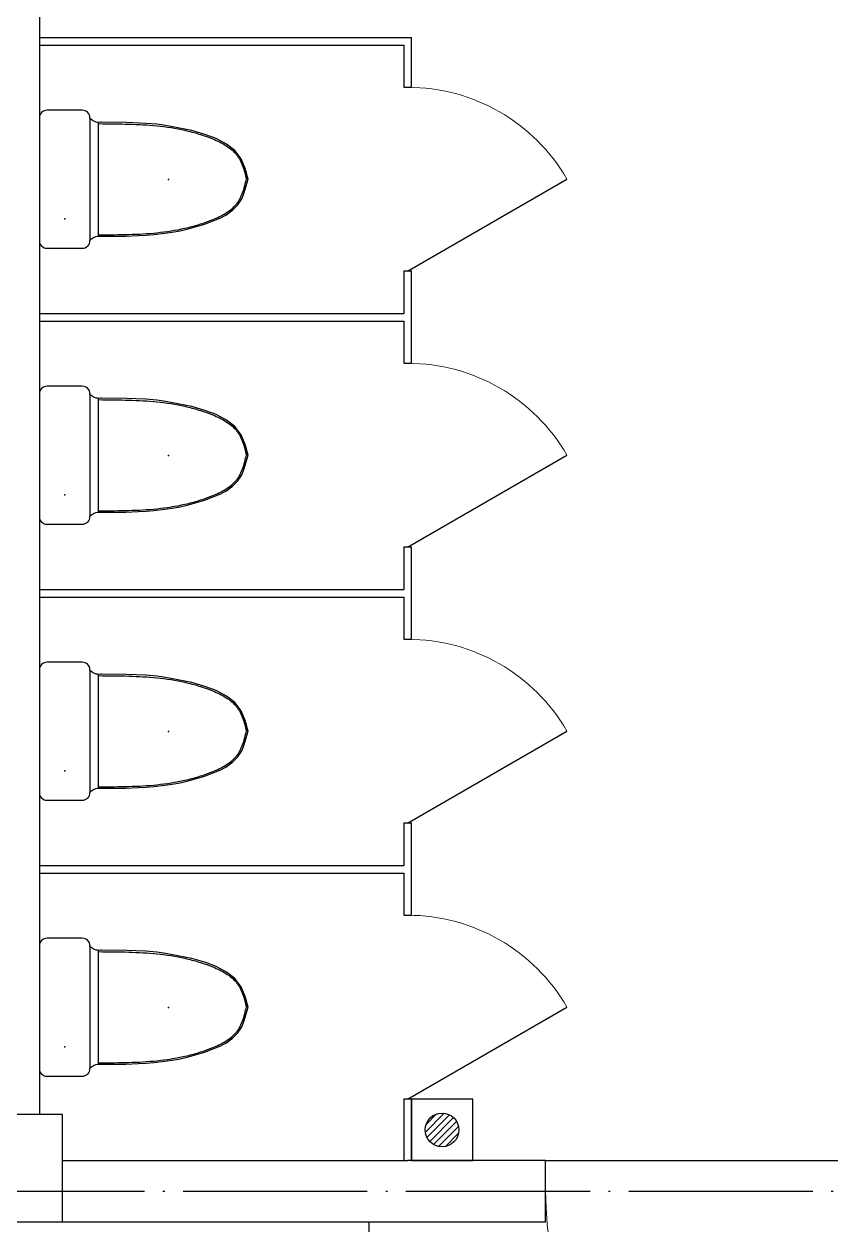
# Model space of a CAD drawing. Header units: millimetres. Extents: x 387826 to 388039216, y 3325062 to 3325368396.
# Drawn here: x 387761766 to 387764396, y 3324904214 to 3324908130 of the extents above; entities that cross this region are included whole.
import ezdxf

# ---------------------------------------------------------------- set-up
doc = ezdxf.new("R2010")
doc.units = ezdxf.units.MM
doc.header["$LTSCALE"] = 1000
doc.header["$MEASUREMENT"] = 0
doc.linetypes.add('000-Earth-MSCQ（不打印）$0$DOTE', pattern=[2.42, 2, -0.2, 0.02, -0.2])
doc.linetypes.add('DOTE', pattern=[2.42, 2, -0.2, 0.02, -0.2])
for name, color, linetype in [('0 Plan-Building', 8, 'Continuous'), ('0 Plan-Building 轴线', 8, 'Continuous'), ('0 Plan-Green Hatch', 76, 'Continuous'), ('0 Plan-Hatch 1', 8, 'Continuous'), ('0-SITE', 7, 'Continuous'), ('000-Earth-MSCQ（不打印）$0$0 Plan-Building', 8, 'Continuous'), ('000-Earth-MSCQ（不打印）$0$0 Plan-Building 轴线', 8, 'Continuous')]:
    doc.layers.add(name, color=color, linetype=linetype)
pattern_1 = [(90, (387910883.6, 3325096422.7), (-798.2364, 798.2364), [211.6645, -1384.808]), (45, (387910883.6, 3325096422.7), (-798.237, 798.237), [211.6645, -917.213]), (135, (387910883.6, 3325096422.7), (-798.237, -798.237), [211.6645, -917.213])]

# ---------------------------------------------------------------- blocks, each defined once
blk = doc.blocks.new('$TCHSYS$APDOOR2D')
blk.add_line((0.5, 0), (0, 0.866))
at = {"lineweight": 13}
blk.add_arc((0.5, 0), 1, 120, 180, dxfattribs=at)
blk = doc.blocks.new('A$C4CC85829')
at = {"layer": '0 Plan-Building'}
for p, q in [((4050, -2800), (4050, -6400)), ((4050, -2887.5), (5262.5, -2887.5)), ((4050, -2887.5), (4050, -2912.5)), ((5262.5, -3050), (5262.5, -2887.5)), ((4050, -2912.5), (5237.5, -2912.5)), ((5237.5, -2912.5), (5237.5, -3050)), ((5237.5, -3050), (5262.5, -3050)), ((5262.5, -3650), (5237.5, -3650)), ((5237.5, -3650), (5237.5, -3787.5)), ((5262.5, -3800), (5262.5, -3650)), ((4050, -3787.5), (5237.5, -3787.5)), ((4050, -3787.5), (4050, -3812.5)), ((4050, -3812.5), (5237.5, -3812.5)), ((5237.5, -3812.5), (5237.5, -3950)), ((5262.5, -3950), (5262.5, -3800)), ((5237.5, -3950), (5262.5, -3950)), ((5262.5, -4550), (5237.5, -4550)), ((5237.5, -4550), (5237.5, -4687.5)), ((5262.5, -4700), (5262.5, -4550)), ((4050, -4687.5), (5237.5, -4687.5)), ((4050, -4687.5), (4050, -4712.5)), ((4050, -4712.5), (5237.5, -4712.5)), ((5237.5, -4712.5), (5237.5, -4850)), ((5262.5, -4850), (5262.5, -4700)), ((5237.5, -4850), (5262.5, -4850)), ((5262.5, -5450), (5237.5, -5450)), ((5237.5, -5450), (5237.5, -5587.5)), ((5262.5, -5600), (5262.5, -5450)), ((4050, -5587.5), (5237.5, -5587.5)), ((4050, -5587.5), (4050, -5612.5)), ((5262.5, -5750), (5262.5, -5600)), ((4050, -5612.5), (5237.5, -5612.5)), ((5237.5, -5612.5), (5237.5, -5750)), ((5237.5, -5750), (5262.5, -5750)), ((5262.5, -6350), (5237.5, -6350)), ((5237.5, -6350), (5237.5, -6550)), ((5262.5, -6550), (5262.5, -6350)), ((4125, -6400), (3775, -6400)), ((4125, -6750), (4125, -6400)), ((5308, -6457.1), (5369.6, -6395.5)), ((5310.5, -6432.1), (5344.6, -6398)), ((5313.2, -6474.3), (5386.8, -6400.7)), ((5322.3, -6487.6), (5400.1, -6409.8)), ((5334.8, -6497.5), (5410, -6422.3)), ((5351, -6503.8), (5416.3, -6438.5)), ((5373.4, -6503.9), (5416.4, -6460.9)), ((4125, -6550), (5250, -6550)), ((5700, -6550), (5250, -6550)), ((5700, -6550), (6800, -6550)), ((5700, -6750), (5700, -6550)), ((3775, -6750), (4125, -6750)), ((4125, -6750), (5250, -6750)), ((5250, -6750), (5700, -6750))]:
    blk.add_line(p, q, dxfattribs=at)
at = {"layer": '0 Plan-Building', "ltscale": 100}
for p, q in [((4215, -3150), (4215, -3550)), ((4241.7, -3164.5), (4241.7, -3535.5)), ((4215, -4050), (4215, -4450)), ((4241.7, -4064.5), (4241.7, -4435.5)), ((4215, -4950), (4215, -5350)), ((4241.7, -4964.5), (4241.7, -5335.5)), ((4215, -5850), (4215, -6250)), ((4241.7, -5864.5), (4241.7, -6235.5))]:
    blk.add_line(p, q, dxfattribs=at)
at = {"layer": '0 Plan-Building'}
for points in [[(4249.2, -3163.9, -0.296302), (4215, -3150, 0.414214), (4190, -3125), (4075, -3125, 0.414214), (4050, -3150), (4050, -3550, 0.414214), (4075, -3575), (4190, -3575, 0.413282), (4215, -3550.1, -0.238932), (4241.7, -3535.5), (4258, -3536), (4281.9, -3535.9), (4332.1, -3535.1), (4371.9, -3533.8), (4398.1, -3532.2), (4423.5, -3530.2), (4458.9, -3526.3), (4489.4, -3521.7), (4509.4, -3518), (4531.8, -3513.1), (4588.4, -3496.9), (4632.8, -3479.4, 0.10752), (4692.6, -3438.2, 0.100512), (4717.8, -3393.3), (4730, -3350), (4720.7, -3315.4), (4707.5, -3283.2), (4686.8, -3255.8), (4660.4, -3235.4), (4626.2, -3217.6), (4592.8, -3204.6), (4546.4, -3190.5), (4455.4, -3173.2), (4432.8, -3170.7), (4396.5, -3167.6), (4334.9, -3164.9)], [(4249.2, -4063.9, -0.296302), (4215, -4050, 0.414214), (4190, -4025), (4075, -4025, 0.414214), (4050, -4050), (4050, -4450, 0.414214), (4075, -4475), (4190, -4475, 0.413282), (4215, -4450.1, -0.238932), (4241.7, -4435.5), (4258, -4436), (4281.9, -4435.9), (4332.1, -4435.1), (4371.9, -4433.8), (4398.1, -4432.2), (4423.5, -4430.2), (4458.9, -4426.3), (4489.4, -4421.7), (4509.4, -4418), (4531.8, -4413.1), (4588.4, -4396.9), (4632.8, -4379.4, 0.10752), (4692.6, -4338.2, 0.100512), (4717.8, -4293.3), (4730, -4250), (4720.7, -4215.4), (4707.5, -4183.2), (4686.8, -4155.8), (4660.4, -4135.4), (4626.2, -4117.6), (4592.8, -4104.6), (4546.4, -4090.5), (4455.4, -4073.2), (4432.8, -4070.7), (4396.5, -4067.6), (4334.9, -4064.9)], [(4249.2, -4963.9, -0.296302), (4215, -4950, 0.414214), (4190, -4925), (4075, -4925, 0.414214), (4050, -4950), (4050, -5350, 0.414214), (4075, -5375), (4190, -5375, 0.413282), (4215, -5350.1, -0.238932), (4241.7, -5335.5), (4258, -5336), (4281.9, -5335.9), (4332.1, -5335.1), (4371.9, -5333.8), (4398.1, -5332.2), (4423.5, -5330.2), (4458.9, -5326.3), (4489.4, -5321.7), (4509.4, -5318), (4531.8, -5313.1), (4588.4, -5296.9), (4632.8, -5279.4, 0.10752), (4692.6, -5238.2, 0.100512), (4717.8, -5193.3), (4730, -5150), (4720.7, -5115.4), (4707.5, -5083.2), (4686.8, -5055.8), (4660.4, -5035.4), (4626.2, -5017.6), (4592.8, -5004.6), (4546.4, -4990.5), (4455.4, -4973.2), (4432.8, -4970.7), (4396.5, -4967.6), (4334.9, -4964.9)], [(4249.2, -5863.9, -0.296302), (4215, -5850, 0.414214), (4190, -5825), (4075, -5825, 0.414214), (4050, -5850), (4050, -6250, 0.414214), (4075, -6275), (4190, -6275, 0.413282), (4215, -6250.1, -0.238932), (4241.7, -6235.5), (4258, -6236), (4281.9, -6235.9), (4332.1, -6235.1), (4371.9, -6233.8), (4398.1, -6232.2), (4423.5, -6230.2), (4458.9, -6226.3), (4489.4, -6221.7), (4509.4, -6218), (4531.8, -6213.1), (4588.4, -6196.9), (4632.8, -6179.4, 0.10752), (4692.6, -6138.2, 0.100512), (4717.8, -6093.3), (4730, -6050), (4720.7, -6015.4), (4707.5, -5983.2), (4686.8, -5955.8), (4660.4, -5935.4), (4626.2, -5917.6), (4592.8, -5904.6), (4546.4, -5890.5), (4455.4, -5873.2), (4432.8, -5870.7), (4396.5, -5867.6), (4334.9, -5864.9)]]:
    blk.add_lwpolyline(points, format="xyb", close=True, dxfattribs=at)
for points in [[(4252.3, -3164), (4249.2, -3163.9)], [(4252.3, -4064), (4249.2, -4063.9)], [(4252.3, -4964), (4249.2, -4963.9)], [(4252.3, -5864), (4249.2, -5863.9)], [(2625, -6750), (2625, -7350), (5125, -7350), (5125, -6750)]]:
    blk.add_lwpolyline(points, dxfattribs=at)
blk.add_lwpolyline([(5262.5, -6550), (5462.5, -6550), (5462.5, -6350), (5262.5, -6350)], close=True, dxfattribs=at)
blk.add_circle((5362.5, -6450), 55, dxfattribs=at)
at = {"layer": '0 Plan-Building', "lineweight": 13}
blk.add_arc((6772.5, -6650), 1072.5, 180, 268.5307, dxfattribs=at)
at = {"layer": '0 Plan-Building', "ltscale": 100}
for points in [[(4241.4, -3168.6, 0), (4279.9, -3169.1, 0), (4310.7, -3169.2, 0), (4372.1, -3171, 0), (4402.7, -3172.6, 0), (4463.8, -3178.9, 0), (4494.3, -3183.5, 0), (4539.8, -3193.8, 0), (4554.9, -3197.8, 0), (4577.6, -3204.8, 0), (4585.2, -3207.2, 0), (4596.5, -3211.2, 0), (4600.3, -3212.6, 0), (4607.8, -3215.4, 0), (4611.5, -3216.9, 0), (4622.7, -3221.5, 0), (4630.1, -3224.7, 0), (4644.3, -3231.7, 0), (4651.1, -3235.5, 0), (4664.1, -3243.6, 0), (4670.3, -3248, 0), (4681.6, -3257.4, 0), (4686.7, -3262.5, 0), (4693.6, -3270.7, 0), (4695.7, -3273.6, 0), (4699.7, -3279.5, 0), (4701.5, -3282.5, 0), (4704.9, -3288.9, 0), (4706.5, -3292.2, 0), (4709.5, -3299, 0), (4710.9, -3302.4, 0), (4714.8, -3313.1, 0), (4717.1, -3320.5, 0), (4721.3, -3335.7, 0), (4723.2, -3343.4, 0), (4725.1, -3351.2, 0)], [(4240.8, -3531, 0), (4279.9, -3530.9, 0), (4310.7, -3530.8, 0), (4372.1, -3529, 0), (4402.7, -3527.4, 0), (4463.8, -3521.1, 0), (4494.3, -3516.5, 0), (4539.8, -3506.2, 0), (4554.9, -3502.2, 0), (4577.6, -3495.2, 0), (4585.2, -3492.8, 0), (4596.5, -3488.8, 0), (4600.3, -3487.4, 0), (4607.8, -3484.6, 0), (4611.5, -3483.1, 0), (4622.7, -3478.5, 0), (4630.1, -3475.3, 0), (4644.3, -3468.3, 0), (4651.1, -3464.5, 0), (4664.1, -3456.4, 0), (4670.3, -3452, 0), (4681.6, -3442.6, 0), (4686.7, -3437.5, 0), (4693.6, -3429.3, 0), (4695.7, -3426.4, 0), (4699.7, -3420.5, 0), (4701.5, -3417.5, 0), (4704.9, -3411.1, 0), (4706.5, -3407.8, 0), (4709.5, -3401, 0), (4710.9, -3397.6, 0), (4714.8, -3386.9, 0), (4717.1, -3379.5, 0), (4721.3, -3364.3, 0), (4723.2, -3356.6, 0), (4725.1, -3348.8, 0)], [(4241.4, -4068.6, 0), (4279.9, -4069.1, 0), (4310.7, -4069.2, 0), (4372.1, -4071, 0), (4402.7, -4072.6, 0), (4463.8, -4078.9, 0), (4494.3, -4083.5, 0), (4539.8, -4093.8, 0), (4554.9, -4097.8, 0), (4577.6, -4104.8, 0), (4585.2, -4107.2, 0), (4596.5, -4111.2, 0), (4600.3, -4112.6, 0), (4607.8, -4115.4, 0), (4611.5, -4116.9, 0), (4622.7, -4121.5, 0), (4630.1, -4124.7, 0), (4644.3, -4131.7, 0), (4651.1, -4135.5, 0), (4664.1, -4143.6, 0), (4670.3, -4148, 0), (4681.6, -4157.4, 0), (4686.7, -4162.5, 0), (4693.6, -4170.7, 0), (4695.7, -4173.6, 0), (4699.7, -4179.5, 0), (4701.5, -4182.5, 0), (4704.9, -4188.9, 0), (4706.5, -4192.2, 0), (4709.5, -4199, 0), (4710.9, -4202.4, 0), (4714.8, -4213.1, 0), (4717.1, -4220.5, 0), (4721.3, -4235.7, 0), (4723.2, -4243.4, 0), (4725.1, -4251.2, 0)], [(4240.8, -4431, 0), (4279.9, -4430.9, 0), (4310.7, -4430.8, 0), (4372.1, -4429, 0), (4402.7, -4427.4, 0), (4463.8, -4421.1, 0), (4494.3, -4416.5, 0), (4539.8, -4406.2, 0), (4554.9, -4402.2, 0), (4577.6, -4395.2, 0), (4585.2, -4392.8, 0), (4596.5, -4388.8, 0), (4600.3, -4387.4, 0), (4607.8, -4384.6, 0), (4611.5, -4383.1, 0), (4622.7, -4378.5, 0), (4630.1, -4375.3, 0), (4644.3, -4368.3, 0), (4651.1, -4364.5, 0), (4664.1, -4356.4, 0), (4670.3, -4352, 0), (4681.6, -4342.6, 0), (4686.7, -4337.5, 0), (4693.6, -4329.3, 0), (4695.7, -4326.4, 0), (4699.7, -4320.5, 0), (4701.5, -4317.5, 0), (4704.9, -4311.1, 0), (4706.5, -4307.8, 0), (4709.5, -4301, 0), (4710.9, -4297.6, 0), (4714.8, -4286.9, 0), (4717.1, -4279.5, 0), (4721.3, -4264.3, 0), (4723.2, -4256.6, 0), (4725.1, -4248.8, 0)], [(4241.4, -4968.6, 0), (4279.9, -4969.1, 0), (4310.7, -4969.2, 0), (4372.1, -4971, 0), (4402.7, -4972.6, 0), (4463.8, -4978.9, 0), (4494.3, -4983.5, 0), (4539.8, -4993.8, 0), (4554.9, -4997.8, 0), (4577.6, -5004.8, 0), (4585.2, -5007.2, 0), (4596.5, -5011.2, 0), (4600.3, -5012.6, 0), (4607.8, -5015.4, 0), (4611.5, -5016.9, 0), (4622.7, -5021.5, 0), (4630.1, -5024.7, 0), (4644.3, -5031.7, 0), (4651.1, -5035.5, 0), (4664.1, -5043.6, 0), (4670.3, -5048, 0), (4681.6, -5057.4, 0), (4686.7, -5062.5, 0), (4693.6, -5070.7, 0), (4695.7, -5073.6, 0), (4699.7, -5079.5, 0), (4701.5, -5082.5, 0), (4704.9, -5088.9, 0), (4706.5, -5092.2, 0), (4709.5, -5099, 0), (4710.9, -5102.4, 0), (4714.8, -5113.1, 0), (4717.1, -5120.5, 0), (4721.3, -5135.7, 0), (4723.2, -5143.4, 0), (4725.1, -5151.2, 0)], [(4240.8, -5331, 0), (4279.9, -5330.9, 0), (4310.7, -5330.8, 0), (4372.1, -5329, 0), (4402.7, -5327.4, 0), (4463.8, -5321.1, 0), (4494.3, -5316.5, 0), (4539.8, -5306.2, 0), (4554.9, -5302.2, 0), (4577.6, -5295.2, 0), (4585.2, -5292.8, 0), (4596.5, -5288.8, 0), (4600.3, -5287.4, 0), (4607.8, -5284.6, 0), (4611.5, -5283.1, 0), (4622.7, -5278.5, 0), (4630.1, -5275.3, 0), (4644.3, -5268.3, 0), (4651.1, -5264.5, 0), (4664.1, -5256.4, 0), (4670.3, -5252, 0), (4681.6, -5242.6, 0), (4686.7, -5237.5, 0), (4693.6, -5229.3, 0), (4695.7, -5226.4, 0), (4699.7, -5220.5, 0), (4701.5, -5217.5, 0), (4704.9, -5211.1, 0), (4706.5, -5207.8, 0), (4709.5, -5201, 0), (4710.9, -5197.6, 0), (4714.8, -5186.9, 0), (4717.1, -5179.5, 0), (4721.3, -5164.3, 0), (4723.2, -5156.6, 0), (4725.1, -5148.8, 0)], [(4241.4, -5868.6, 0), (4279.9, -5869.1, 0), (4310.7, -5869.2, 0), (4372.1, -5871, 0), (4402.7, -5872.6, 0), (4463.8, -5878.9, 0), (4494.3, -5883.5, 0), (4539.8, -5893.8, 0), (4554.9, -5897.8, 0), (4577.6, -5904.8, 0), (4585.2, -5907.2, 0), (4596.5, -5911.2, 0), (4600.3, -5912.6, 0), (4607.8, -5915.4, 0), (4611.5, -5916.9, 0), (4622.7, -5921.5, 0), (4630.1, -5924.7, 0), (4644.3, -5931.7, 0), (4651.1, -5935.5, 0), (4664.1, -5943.6, 0), (4670.3, -5948, 0), (4681.6, -5957.4, 0), (4686.7, -5962.5, 0), (4693.6, -5970.7, 0), (4695.7, -5973.6, 0), (4699.7, -5979.5, 0), (4701.5, -5982.5, 0), (4704.9, -5988.9, 0), (4706.5, -5992.2, 0), (4709.5, -5999, 0), (4710.9, -6002.4, 0), (4714.8, -6013.1, 0), (4717.1, -6020.5, 0), (4721.3, -6035.7, 0), (4723.2, -6043.4, 0), (4725.1, -6051.2, 0)], [(4240.8, -6231, 0), (4279.9, -6230.9, 0), (4310.7, -6230.8, 0), (4372.1, -6229, 0), (4402.7, -6227.4, 0), (4463.8, -6221.1, 0), (4494.3, -6216.5, 0), (4539.8, -6206.2, 0), (4554.9, -6202.2, 0), (4577.6, -6195.2, 0), (4585.2, -6192.8, 0), (4596.5, -6188.8, 0), (4600.3, -6187.4, 0), (4607.8, -6184.6, 0), (4611.5, -6183.1, 0), (4622.7, -6178.5, 0), (4630.1, -6175.3, 0), (4644.3, -6168.3, 0), (4651.1, -6164.5, 0), (4664.1, -6156.4, 0), (4670.3, -6152, 0), (4681.6, -6142.6, 0), (4686.7, -6137.5, 0), (4693.6, -6129.3, 0), (4695.7, -6126.4, 0), (4699.7, -6120.5, 0), (4701.5, -6117.5, 0), (4704.9, -6111.1, 0), (4706.5, -6107.8, 0), (4709.5, -6101, 0), (4710.9, -6097.6, 0), (4714.8, -6086.9, 0), (4717.1, -6079.5, 0), (4721.3, -6064.3, 0), (4723.2, -6056.6, 0), (4725.1, -6048.8, 0)]]:
    blk.add_open_spline(points, degree=3, knots=[0, 0, 0, 0, 92.762674, 92.762674, 185.525347, 185.525347, 278.288021, 278.288021, 324.669358, 324.669358, 347.860026, 347.860026, 359.45536, 359.45536, 371.050694, 371.050694, 394.241363, 394.241363, 417.432031, 417.432031, 440.6227, 440.6227, 463.813368, 463.813368, 475.408702, 475.408702, 487.004036, 487.004036, 498.599371, 498.599371, 510.194705, 510.194705, 533.385373, 533.385373, 556.576042, 556.576042, 556.576042, 556.576042], dxfattribs=at)
at = {"layer": '0 Plan-Building'}
for p in [(4471, -3350.7), (4133.1, -3479.3), (4471, -4250.7), (4133.1, -4379.3), (4471, -5150.7), (4133.1, -5279.3), (4471, -6050.7), (4133.1, -6179.3)]:
    blk.add_point(p, dxfattribs=at)
at = {"layer": '0 Plan-Building 轴线', "linetype": 'DOTE', "ltscale": 0.3}
blk.add_line((-563.1, -6650), (11177.1, -6650), dxfattribs=at)
at = {"layer": '0 Plan-Building', "xscale": -600, "yscale": -600, "zscale": -600, "rotation": 90}
for p in [(5250, -3350), (5250, -4250), (5250, -5150), (5250, -6050)]:
    blk.add_blockref('$TCHSYS$APDOOR2D', p, dxfattribs=at)
blk = doc.blocks.new('000-Earth-MSCQ（不打印）$0$$TCHSYS$APDOOR2D')
blk.add_line((0.5, 0), (0, 0.866))
at = {"lineweight": 13}
blk.add_arc((0.5, 0), 1, 120, 180, dxfattribs=at)
blk = doc.blocks.new('000-Earth-MSCQ（不打印）$0$A$C4CC85829')
at = {"layer": '000-Earth-MSCQ（不打印）$0$0 Plan-Building'}
for p, q in [((4050, -2800), (4050, -6400)), ((4050, -2887.5), (5262.5, -2887.5)), ((4050, -2887.5), (4050, -2912.5)), ((5262.5, -3050), (5262.5, -2887.5)), ((4050, -2912.5), (5237.5, -2912.5)), ((5237.5, -2912.5), (5237.5, -3050)), ((5237.5, -3050), (5262.5, -3050)), ((5262.5, -3650), (5237.5, -3650)), ((5237.5, -3650), (5237.5, -3787.5)), ((5262.5, -3800), (5262.5, -3650)), ((4050, -3787.5), (5237.5, -3787.5)), ((4050, -3787.5), (4050, -3812.5)), ((4050, -3812.5), (5237.5, -3812.5)), ((5237.5, -3812.5), (5237.5, -3950)), ((5262.5, -3950), (5262.5, -3800)), ((5237.5, -3950), (5262.5, -3950)), ((5262.5, -4550), (5237.5, -4550)), ((5237.5, -4550), (5237.5, -4687.5)), ((5262.5, -4700), (5262.5, -4550)), ((4050, -4687.5), (5237.5, -4687.5)), ((4050, -4687.5), (4050, -4712.5)), ((4050, -4712.5), (5237.5, -4712.5)), ((5237.5, -4712.5), (5237.5, -4850)), ((5262.5, -4850), (5262.5, -4700)), ((5237.5, -4850), (5262.5, -4850)), ((5262.5, -5450), (5237.5, -5450)), ((5237.5, -5450), (5237.5, -5587.5)), ((5262.5, -5600), (5262.5, -5450)), ((4050, -5587.5), (5237.5, -5587.5)), ((4050, -5587.5), (4050, -5612.5)), ((5262.5, -5750), (5262.5, -5600)), ((4050, -5612.5), (5237.5, -5612.5)), ((5237.5, -5612.5), (5237.5, -5750)), ((5237.5, -5750), (5262.5, -5750)), ((5262.5, -6350), (5237.5, -6350)), ((5237.5, -6350), (5237.5, -6550)), ((5262.5, -6550), (5262.5, -6350)), ((4125, -6400), (3775, -6400)), ((4125, -6750), (4125, -6400)), ((5308, -6457.1), (5369.6, -6395.5)), ((5310.5, -6432.1), (5344.6, -6398)), ((5313.2, -6474.3), (5386.8, -6400.7)), ((5322.3, -6487.6), (5400.1, -6409.8)), ((5334.8, -6497.5), (5410, -6422.3)), ((5351, -6503.8), (5416.3, -6438.5)), ((5373.4, -6503.9), (5416.4, -6460.9)), ((4125, -6550), (5250, -6550)), ((5700, -6550), (5250, -6550)), ((5700, -6550), (6800, -6550)), ((5700, -6750), (5700, -6550)), ((3775, -6750), (4125, -6750)), ((4125, -6750), (5250, -6750)), ((5250, -6750), (5700, -6750))]:
    blk.add_line(p, q, dxfattribs=at)
at = {"layer": '000-Earth-MSCQ（不打印）$0$0 Plan-Building', "ltscale": 100}
for p, q in [((4215, -3150, 0), (4215, -3550, 0)), ((4241.7, -3164.5, 0), (4241.7, -3535.5, 0)), ((4215, -4050, 0), (4215, -4450, 0)), ((4241.7, -4064.5, 0), (4241.7, -4435.5, 0)), ((4215, -4950, 0), (4215, -5350, 0)), ((4241.7, -4964.5, 0), (4241.7, -5335.5, 0)), ((4215, -5850, 0), (4215, -6250, 0)), ((4241.7, -5864.5, 0), (4241.7, -6235.5, 0))]:
    blk.add_line(p, q, dxfattribs=at)
at = {"layer": '000-Earth-MSCQ（不打印）$0$0 Plan-Building', "elevation": 0}
for points in [[(4249.2, -3163.9, -0.296302), (4215, -3150, 0.414214), (4190, -3125), (4075, -3125, 0.414214), (4050, -3150), (4050, -3550, 0.414214), (4075, -3575), (4190, -3575, 0.413282), (4215, -3550.1, -0.238932), (4241.7, -3535.5), (4258, -3536), (4281.9, -3535.9), (4332.1, -3535.1), (4371.9, -3533.8), (4398.1, -3532.2), (4423.5, -3530.2), (4458.9, -3526.3), (4489.4, -3521.7), (4509.4, -3518), (4531.8, -3513.1), (4588.4, -3496.9), (4632.8, -3479.4, 0.10752), (4692.6, -3438.2, 0.100512), (4717.8, -3393.3), (4730, -3350), (4720.7, -3315.4), (4707.5, -3283.2), (4686.8, -3255.8), (4660.4, -3235.4), (4626.2, -3217.6), (4592.8, -3204.6), (4546.4, -3190.5), (4455.4, -3173.2), (4432.8, -3170.7), (4396.5, -3167.6), (4334.9, -3164.9)], [(4249.2, -4063.9, -0.296302), (4215, -4050, 0.414214), (4190, -4025), (4075, -4025, 0.414214), (4050, -4050), (4050, -4450, 0.414214), (4075, -4475), (4190, -4475, 0.413282), (4215, -4450.1, -0.238932), (4241.7, -4435.5), (4258, -4436), (4281.9, -4435.9), (4332.1, -4435.1), (4371.9, -4433.8), (4398.1, -4432.2), (4423.5, -4430.2), (4458.9, -4426.3), (4489.4, -4421.7), (4509.4, -4418), (4531.8, -4413.1), (4588.4, -4396.9), (4632.8, -4379.4, 0.10752), (4692.6, -4338.2, 0.100512), (4717.8, -4293.3), (4730, -4250), (4720.7, -4215.4), (4707.5, -4183.2), (4686.8, -4155.8), (4660.4, -4135.4), (4626.2, -4117.6), (4592.8, -4104.6), (4546.4, -4090.5), (4455.4, -4073.2), (4432.8, -4070.7), (4396.5, -4067.6), (4334.9, -4064.9)], [(4249.2, -4963.9, -0.296302), (4215, -4950, 0.414214), (4190, -4925), (4075, -4925, 0.414214), (4050, -4950), (4050, -5350, 0.414214), (4075, -5375), (4190, -5375, 0.413282), (4215, -5350.1, -0.238932), (4241.7, -5335.5), (4258, -5336), (4281.9, -5335.9), (4332.1, -5335.1), (4371.9, -5333.8), (4398.1, -5332.2), (4423.5, -5330.2), (4458.9, -5326.3), (4489.4, -5321.7), (4509.4, -5318), (4531.8, -5313.1), (4588.4, -5296.9), (4632.8, -5279.4, 0.10752), (4692.6, -5238.2, 0.100512), (4717.8, -5193.3), (4730, -5150), (4720.7, -5115.4), (4707.5, -5083.2), (4686.8, -5055.8), (4660.4, -5035.4), (4626.2, -5017.6), (4592.8, -5004.6), (4546.4, -4990.5), (4455.4, -4973.2), (4432.8, -4970.7), (4396.5, -4967.6), (4334.9, -4964.9)], [(4249.2, -5863.9, -0.296302), (4215, -5850, 0.414214), (4190, -5825), (4075, -5825, 0.414214), (4050, -5850), (4050, -6250, 0.414214), (4075, -6275), (4190, -6275, 0.413282), (4215, -6250.1, -0.238932), (4241.7, -6235.5), (4258, -6236), (4281.9, -6235.9), (4332.1, -6235.1), (4371.9, -6233.8), (4398.1, -6232.2), (4423.5, -6230.2), (4458.9, -6226.3), (4489.4, -6221.7), (4509.4, -6218), (4531.8, -6213.1), (4588.4, -6196.9), (4632.8, -6179.4, 0.10752), (4692.6, -6138.2, 0.100512), (4717.8, -6093.3), (4730, -6050), (4720.7, -6015.4), (4707.5, -5983.2), (4686.8, -5955.8), (4660.4, -5935.4), (4626.2, -5917.6), (4592.8, -5904.6), (4546.4, -5890.5), (4455.4, -5873.2), (4432.8, -5870.7), (4396.5, -5867.6), (4334.9, -5864.9)]]:
    blk.add_lwpolyline(points, format="xyb", close=True, dxfattribs=at)
for points in [[(4252.3, -3164), (4249.2, -3163.9)], [(4252.3, -4064), (4249.2, -4063.9)], [(4252.3, -4964), (4249.2, -4963.9)], [(4252.3, -5864), (4249.2, -5863.9)]]:
    blk.add_lwpolyline(points, dxfattribs=at)
at = {"layer": '000-Earth-MSCQ（不打印）$0$0 Plan-Building'}
blk.add_lwpolyline([(5262.5, -6550), (5462.5, -6550), (5462.5, -6350), (5262.5, -6350)], close=True, dxfattribs=at)
blk.add_lwpolyline([(2625, -6750), (2625, -7350), (5125, -7350), (5125, -6750)], dxfattribs=at)
blk.add_circle((5362.5, -6450), 55, dxfattribs=at)
at = {"layer": '000-Earth-MSCQ（不打印）$0$0 Plan-Building', "lineweight": 13}
blk.add_arc((6772.5, -6650), 1072.5, 180, 268.5307, dxfattribs=at)
at = {"layer": '000-Earth-MSCQ（不打印）$0$0 Plan-Building', "ltscale": 100}
for points in [[(4241.4, -3168.6, 0), (4279.9, -3169.1, 0), (4310.7, -3169.2, 0), (4372.1, -3171, 0), (4402.7, -3172.6, 0), (4463.8, -3178.9, 0), (4494.3, -3183.5, 0), (4539.8, -3193.8, 0), (4554.9, -3197.8, 0), (4577.6, -3204.8, 0), (4585.2, -3207.2, 0), (4596.5, -3211.2, 0), (4600.3, -3212.6, 0), (4607.8, -3215.4, 0), (4611.5, -3216.9, 0), (4622.7, -3221.5, 0), (4630.1, -3224.7, 0), (4644.3, -3231.7, 0), (4651.1, -3235.5, 0), (4664.1, -3243.6, 0), (4670.3, -3248, 0), (4681.6, -3257.4, 0), (4686.7, -3262.5, 0), (4693.6, -3270.7, 0), (4695.7, -3273.6, 0), (4699.7, -3279.5, 0), (4701.5, -3282.5, 0), (4704.9, -3288.9, 0), (4706.5, -3292.2, 0), (4709.5, -3299, 0), (4710.9, -3302.4, 0), (4714.8, -3313.1, 0), (4717.1, -3320.5, 0), (4721.3, -3335.7, 0), (4723.2, -3343.4, 0), (4725.1, -3351.2, 0)], [(4240.8, -3531, 0), (4279.9, -3530.9, 0), (4310.7, -3530.8, 0), (4372.1, -3529, 0), (4402.7, -3527.4, 0), (4463.8, -3521.1, 0), (4494.3, -3516.5, 0), (4539.8, -3506.2, 0), (4554.9, -3502.2, 0), (4577.6, -3495.2, 0), (4585.2, -3492.8, 0), (4596.5, -3488.8, 0), (4600.3, -3487.4, 0), (4607.8, -3484.6, 0), (4611.5, -3483.1, 0), (4622.7, -3478.5, 0), (4630.1, -3475.3, 0), (4644.3, -3468.3, 0), (4651.1, -3464.5, 0), (4664.1, -3456.4, 0), (4670.3, -3452, 0), (4681.6, -3442.6, 0), (4686.7, -3437.5, 0), (4693.6, -3429.3, 0), (4695.7, -3426.4, 0), (4699.7, -3420.5, 0), (4701.5, -3417.5, 0), (4704.9, -3411.1, 0), (4706.5, -3407.8, 0), (4709.5, -3401, 0), (4710.9, -3397.6, 0), (4714.8, -3386.9, 0), (4717.1, -3379.5, 0), (4721.3, -3364.3, 0), (4723.2, -3356.6, 0), (4725.1, -3348.8, 0)], [(4241.4, -4068.6, 0), (4279.9, -4069.1, 0), (4310.7, -4069.2, 0), (4372.1, -4071, 0), (4402.7, -4072.6, 0), (4463.8, -4078.9, 0), (4494.3, -4083.5, 0), (4539.8, -4093.8, 0), (4554.9, -4097.8, 0), (4577.6, -4104.8, 0), (4585.2, -4107.2, 0), (4596.5, -4111.2, 0), (4600.3, -4112.6, 0), (4607.8, -4115.4, 0), (4611.5, -4116.9, 0), (4622.7, -4121.5, 0), (4630.1, -4124.7, 0), (4644.3, -4131.7, 0), (4651.1, -4135.5, 0), (4664.1, -4143.6, 0), (4670.3, -4148, 0), (4681.6, -4157.4, 0), (4686.7, -4162.5, 0), (4693.6, -4170.7, 0), (4695.7, -4173.6, 0), (4699.7, -4179.5, 0), (4701.5, -4182.5, 0), (4704.9, -4188.9, 0), (4706.5, -4192.2, 0), (4709.5, -4199, 0), (4710.9, -4202.4, 0), (4714.8, -4213.1, 0), (4717.1, -4220.5, 0), (4721.3, -4235.7, 0), (4723.2, -4243.4, 0), (4725.1, -4251.2, 0)], [(4240.8, -4431, 0), (4279.9, -4430.9, 0), (4310.7, -4430.8, 0), (4372.1, -4429, 0), (4402.7, -4427.4, 0), (4463.8, -4421.1, 0), (4494.3, -4416.5, 0), (4539.8, -4406.2, 0), (4554.9, -4402.2, 0), (4577.6, -4395.2, 0), (4585.2, -4392.8, 0), (4596.5, -4388.8, 0), (4600.3, -4387.4, 0), (4607.8, -4384.6, 0), (4611.5, -4383.1, 0), (4622.7, -4378.5, 0), (4630.1, -4375.3, 0), (4644.3, -4368.3, 0), (4651.1, -4364.5, 0), (4664.1, -4356.4, 0), (4670.3, -4352, 0), (4681.6, -4342.6, 0), (4686.7, -4337.5, 0), (4693.6, -4329.3, 0), (4695.7, -4326.4, 0), (4699.7, -4320.5, 0), (4701.5, -4317.5, 0), (4704.9, -4311.1, 0), (4706.5, -4307.8, 0), (4709.5, -4301, 0), (4710.9, -4297.6, 0), (4714.8, -4286.9, 0), (4717.1, -4279.5, 0), (4721.3, -4264.3, 0), (4723.2, -4256.6, 0), (4725.1, -4248.8, 0)], [(4241.4, -4968.6, 0), (4279.9, -4969.1, 0), (4310.7, -4969.2, 0), (4372.1, -4971, 0), (4402.7, -4972.6, 0), (4463.8, -4978.9, 0), (4494.3, -4983.5, 0), (4539.8, -4993.8, 0), (4554.9, -4997.8, 0), (4577.6, -5004.8, 0), (4585.2, -5007.2, 0), (4596.5, -5011.2, 0), (4600.3, -5012.6, 0), (4607.8, -5015.4, 0), (4611.5, -5016.9, 0), (4622.7, -5021.5, 0), (4630.1, -5024.7, 0), (4644.3, -5031.7, 0), (4651.1, -5035.5, 0), (4664.1, -5043.6, 0), (4670.3, -5048, 0), (4681.6, -5057.4, 0), (4686.7, -5062.5, 0), (4693.6, -5070.7, 0), (4695.7, -5073.6, 0), (4699.7, -5079.5, 0), (4701.5, -5082.5, 0), (4704.9, -5088.9, 0), (4706.5, -5092.2, 0), (4709.5, -5099, 0), (4710.9, -5102.4, 0), (4714.8, -5113.1, 0), (4717.1, -5120.5, 0), (4721.3, -5135.7, 0), (4723.2, -5143.4, 0), (4725.1, -5151.2, 0)], [(4240.8, -5331, 0), (4279.9, -5330.9, 0), (4310.7, -5330.8, 0), (4372.1, -5329, 0), (4402.7, -5327.4, 0), (4463.8, -5321.1, 0), (4494.3, -5316.5, 0), (4539.8, -5306.2, 0), (4554.9, -5302.2, 0), (4577.6, -5295.2, 0), (4585.2, -5292.8, 0), (4596.5, -5288.8, 0), (4600.3, -5287.4, 0), (4607.8, -5284.6, 0), (4611.5, -5283.1, 0), (4622.7, -5278.5, 0), (4630.1, -5275.3, 0), (4644.3, -5268.3, 0), (4651.1, -5264.5, 0), (4664.1, -5256.4, 0), (4670.3, -5252, 0), (4681.6, -5242.6, 0), (4686.7, -5237.5, 0), (4693.6, -5229.3, 0), (4695.7, -5226.4, 0), (4699.7, -5220.5, 0), (4701.5, -5217.5, 0), (4704.9, -5211.1, 0), (4706.5, -5207.8, 0), (4709.5, -5201, 0), (4710.9, -5197.6, 0), (4714.8, -5186.9, 0), (4717.1, -5179.5, 0), (4721.3, -5164.3, 0), (4723.2, -5156.6, 0), (4725.1, -5148.8, 0)], [(4241.4, -5868.6, 0), (4279.9, -5869.1, 0), (4310.7, -5869.2, 0), (4372.1, -5871, 0), (4402.7, -5872.6, 0), (4463.8, -5878.9, 0), (4494.3, -5883.5, 0), (4539.8, -5893.8, 0), (4554.9, -5897.8, 0), (4577.6, -5904.8, 0), (4585.2, -5907.2, 0), (4596.5, -5911.2, 0), (4600.3, -5912.6, 0), (4607.8, -5915.4, 0), (4611.5, -5916.9, 0), (4622.7, -5921.5, 0), (4630.1, -5924.7, 0), (4644.3, -5931.7, 0), (4651.1, -5935.5, 0), (4664.1, -5943.6, 0), (4670.3, -5948, 0), (4681.6, -5957.4, 0), (4686.7, -5962.5, 0), (4693.6, -5970.7, 0), (4695.7, -5973.6, 0), (4699.7, -5979.5, 0), (4701.5, -5982.5, 0), (4704.9, -5988.9, 0), (4706.5, -5992.2, 0), (4709.5, -5999, 0), (4710.9, -6002.4, 0), (4714.8, -6013.1, 0), (4717.1, -6020.5, 0), (4721.3, -6035.7, 0), (4723.2, -6043.4, 0), (4725.1, -6051.2, 0)], [(4240.8, -6231, 0), (4279.9, -6230.9, 0), (4310.7, -6230.8, 0), (4372.1, -6229, 0), (4402.7, -6227.4, 0), (4463.8, -6221.1, 0), (4494.3, -6216.5, 0), (4539.8, -6206.2, 0), (4554.9, -6202.2, 0), (4577.6, -6195.2, 0), (4585.2, -6192.8, 0), (4596.5, -6188.8, 0), (4600.3, -6187.4, 0), (4607.8, -6184.6, 0), (4611.5, -6183.1, 0), (4622.7, -6178.5, 0), (4630.1, -6175.3, 0), (4644.3, -6168.3, 0), (4651.1, -6164.5, 0), (4664.1, -6156.4, 0), (4670.3, -6152, 0), (4681.6, -6142.6, 0), (4686.7, -6137.5, 0), (4693.6, -6129.3, 0), (4695.7, -6126.4, 0), (4699.7, -6120.5, 0), (4701.5, -6117.5, 0), (4704.9, -6111.1, 0), (4706.5, -6107.8, 0), (4709.5, -6101, 0), (4710.9, -6097.6, 0), (4714.8, -6086.9, 0), (4717.1, -6079.5, 0), (4721.3, -6064.3, 0), (4723.2, -6056.6, 0), (4725.1, -6048.8, 0)]]:
    blk.add_open_spline(points, degree=3, knots=[0, 0, 0, 0, 92.762674, 92.762674, 185.525347, 185.525347, 278.288021, 278.288021, 324.669358, 324.669358, 347.860026, 347.860026, 359.45536, 359.45536, 371.050694, 371.050694, 394.241363, 394.241363, 417.432031, 417.432031, 440.6227, 440.6227, 463.813368, 463.813368, 475.408702, 475.408702, 487.004036, 487.004036, 498.599371, 498.599371, 510.194705, 510.194705, 533.385373, 533.385373, 556.576042, 556.576042, 556.576042, 556.576042], dxfattribs=at)
at = {"layer": '000-Earth-MSCQ（不打印）$0$0 Plan-Building'}
for p in [(4471, -3350.7, 0), (4133.1, -3479.3, 0), (4471, -4250.7, 0), (4133.1, -4379.3, 0), (4471, -5150.7, 0), (4133.1, -5279.3, 0), (4471, -6050.7, 0), (4133.1, -6179.3, 0)]:
    blk.add_point(p, dxfattribs=at)
at = {"layer": '000-Earth-MSCQ（不打印）$0$0 Plan-Building 轴线', "linetype": '000-Earth-MSCQ（不打印）$0$DOTE', "ltscale": 0.3}
blk.add_line((-563.1, -6650), (11177.1, -6650), dxfattribs=at)
at = {"layer": '000-Earth-MSCQ（不打印）$0$0 Plan-Building', "xscale": -600, "yscale": -600, "zscale": -600, "rotation": 90}
for p in [(5250, -3350), (5250, -4250), (5250, -5150), (5250, -6050)]:
    blk.add_blockref('000-Earth-MSCQ（不打印）$0$$TCHSYS$APDOOR2D', p, dxfattribs=at)
blk = doc.blocks.new('000-Earth-MSCQ（不打印）')
at = {"layer": '000-Earth-MSCQ（不打印）$0$0 Plan-Building', "ltscale": 10}
blk.add_blockref('000-Earth-MSCQ（不打印）$0$A$C4CC85829', (387757766, 3324910973.6), dxfattribs=at)

msp = doc.modelspace()

# ---------------------------------------------------------------- hatches: boundary and pattern name
at = {"layer": '0 Plan-Green Hatch', "ltscale": 10}
h = msp.add_hatch(dxfattribs=at)
h.set_pattern_fill('GRASS', color=256, scale=400, double=1)
h.set_pattern_definition(pattern_1)
edge = h.paths.add_edge_path()
edge.add_line((387622439.1, 3324854050.9), (387623173.7, 3324853939.7))
edge.add_line((387623173.7, 3324853939.7), (387635096.2, 3324877614.5))
edge.add_line((387635096.2, 3324877614.5), (387637326.5, 3324880090.9))
edge.add_line((387637326.5, 3324880090.9), (387648092.6, 3324901769.3))
edge.add_line((387648092.6, 3324901769.3), (387653675.5, 3324913098.9))
edge.add_line((387653675.5, 3324913098.9), (387659030, 3324926312.7))
edge.add_line((387659030, 3324926312.7), (387666293.5, 3324933026))
edge.add_line((387666293.5, 3324933026), (387674562.7, 3324955273.1))
edge.add_line((387674562.7, 3324955273.1), (387674698.9, 3324955833.6))
edge.add_line((387674698.9, 3324955833.6), (387679274.4, 3324966056.1))
edge.add_line((387679274.4, 3324966056.1), (387692670.7, 3324988471.8))
edge.add_line((387692670.7, 3324988471.8), (387687672.3, 3324991569.8))
edge.add_line((387687672.3, 3324991569.8), (387699107.3, 3325013209.5))
edge.add_line((387699107.3, 3325013209.5), (387703730.9, 3325018962.7))
edge.add_line((387703730.9, 3325018962.7), (387707660.8, 3325021085.9))
edge.add_line((387707660.8, 3325021085.9), (387708978.7, 3325021533.5))
edge.add_line((387708978.7, 3325021533.5), (387713125.4, 3325024321))
edge.add_line((387713125.4, 3325024321), (387719878.4, 3325030249.5))
edge.add_line((387719878.4, 3325030249.5), (387727149.5, 3325038560.6))
edge.add_line((387727149.5, 3325038560.6), (387731947, 3325045522))
edge.add_line((387731947, 3325045522), (387732792.7, 3325048405))
edge.add_line((387732792.7, 3325048405), (387736658.2, 3325052379.8))
edge.add_line((387736658.2, 3325052379.8), (387738724.4, 3325053062))
edge.add_line((387738724.4, 3325053062), (387755596.1, 3325073700.1))
edge.add_line((387755596.1, 3325073700.1), (387757359.1, 3325075809.7))
edge.add_line((387757359.1, 3325075809.7), (387765030.6, 3325091176.2))
edge.add_line((387765030.6, 3325091176.2), (387763567.2, 3325091306.6))
edge.add_line((387763567.2, 3325091306.6), (387764643.5, 3325092870.7))
edge.add_line((387764643.5, 3325092870.7), (387763677.4, 3325093513.9))
edge.add_line((387763677.4, 3325093513.9), (387760352, 3325088519.8))
edge.add_line((387760352, 3325088519.8), (387757854.9, 3325090182.5))
edge.add_line((387757854.9, 3325090182.5), (387746044.3, 3325072445.3))
edge.add_arc((387645329.1, 3325139508.2), 121000, 309.742413, 326.341694, ccw=False)
edge.add_arc((387645329.3, 3325139507.9), 120999.6, 304.96117, 309.742428, ccw=False)
edge.add_arc((387763684, 3324966246.7), 88844.1, 123.486848, 149.789536)
edge.add_arc((387680669.5, 3325002504.2), 10500, -109.59369, 53.55921, ccw=False)
edge.add_line((387677148.3, 3324992612.2), (387673651.4, 3324985981.5))
edge.add_line((387673651.4, 3324985981.5), (387646879.9, 3324935219.6))
edge.add_arc((387620344.1, 3324949214.4), 30000, 286.58194, 332.1931, ccw=False)
edge.add_arc((387637327.7, 3324892178.5), 29510.8, 106.58194, 159.48257)
edge.add_line((387609688.9, 3324902521.8), (387600522.4, 3324902521.8))
edge.add_arc((387629038.3, 3324896341.7), 29177.9, 167.77161, 206.61777)
edge.add_line((387602952.8, 3324883268.9), (387599368.8, 3324882693))
edge.add_arc((387581780.5, 3324878865), 18000, -22.82161, 12.27867, ccw=False)
edge.add_line((387598371.4, 3324871883.5), (387617732.5, 3324862101.9))
edge.add_line((387617732.5, 3324862101.9), (387620049.8, 3324854469))
edge.add_line((387620049.8, 3324854469), (387622439.1, 3324854050.9))
h = msp.add_hatch(dxfattribs=at)
h.set_pattern_fill('GRASS', color=256, scale=400, double=1)
h.set_pattern_definition(pattern_1)
edge = h.paths.add_edge_path()
edge.add_line((387682531.9, 3324819792.7), (387689453, 3324822547.7))
edge.add_line((387689453, 3324822547.7), (387695138.2, 3324824969.8))
edge.add_line((387695138.2, 3324824969.8), (387698698.7, 3324826561.6))
edge.add_line((387698698.7, 3324826561.6), (387705276.2, 3324829658.3))
edge.add_line((387705276.2, 3324829658.3), (387710882.8, 3324832462.4))
edge.add_line((387710882.8, 3324832462.4), (387714650.3, 3324834434.4))
edge.add_line((387714650.3, 3324834434.4), (387719679.8, 3324837180.4))
edge.add_line((387719679.8, 3324837180.4), (387725719.4, 3324840654.5))
edge.add_line((387725719.4, 3324840654.5), (387730552, 3324843578.6))
edge.add_line((387730552, 3324843578.6), (387737454.4, 3324847987.4))
edge.add_line((387737454.4, 3324847987.4), (387740396.6, 3324849953.1))
edge.add_line((387740396.6, 3324849953.1), (387747023.2, 3324854578.5))
edge.add_line((387747023.2, 3324854578.5), (387758546.2, 3324863318.8))
edge.add_line((387758546.2, 3324863318.8), (387758546.2, 3324871791.6))
edge.add_line((387758546.2, 3324871791.6), (387766608.4, 3324878765.3))
edge.add_line((387766608.4, 3324878765.3), (387766053.2, 3324879407.1))
edge.add_line((387766053.2, 3324879407.1), (387771997.9, 3324884549.2))
edge.add_line((387771997.9, 3324884549.2), (387772553.1, 3324883907.3))
edge.add_line((387772553.1, 3324883907.3), (387772946.2, 3324884247.4))
edge.add_line((387772946.2, 3324884247.4), (387772946.2, 3324892223.6))
edge.add_line((387772946.2, 3324892223.6), (387756516, 3324892223.6))
edge.add_line((387756516, 3324892223.6), (387756516, 3324901223.6))
edge.add_line((387756516, 3324901223.6), (387758216.5, 3324901223.6))
edge.add_line((387758216.5, 3324901223.6), (387758216, 3324904223.6))
edge.add_line((387758216, 3324904223.6), (387757666, 3324904223.6))
edge.add_line((387757666, 3324904223.6), (387757666, 3324911073.6))
edge.add_line((387757666, 3324911073.6), (387766916, 3324911073.6))
edge.add_line((387766916, 3324911073.6), (387766916, 3324904223.6))
edge.add_line((387766916, 3324904223.6), (387765066, 3324904223.6))
edge.add_line((387765066, 3324904223.6), (387765066, 3324901223.6))
edge.add_line((387765066, 3324901223.6), (387768066, 3324901223.6))
edge.add_line((387768066, 3324901223.6), (387768066, 3324895523.6))
edge.add_line((387768066, 3324895523.6), (387772946.2, 3324895523.6))
edge.add_line((387772946.2, 3324895523.6), (387772946.2, 3324914010.7))
edge.add_arc((387767037.9, 3324905177.8), 10626.8, 56.22132, 103.20714)
edge.add_arc((387762901.5, 3324920638.6), 5392.9, 220.3327, 288.4691, ccw=False)
edge.add_arc((387762687.7, 3324920624.6), 5222.4, 173.183, 221.7338, ccw=False)
edge.add_line((387757502.2, 3324921244.5), (387757632.7, 3324923352.8))
edge.add_line((387757632.7, 3324923352.8), (387757502.2, 3324925633.3))
edge.add_arc((387753134.4, 3324925111.2), 4399, 6.817, 46.2814)
edge.add_line((387756174.6, 3324928290.5), (387755057.1, 3324929276.1))
edge.add_arc((387753462, 3324926389), 3298.5, 61.0797, 121.5368)
edge.add_line((387751736.7, 3324929200.3), (387752748.4, 3324919853.6))
edge.add_arc((387699465.6, 3324915038.5), 53500, -50.13602, 5.16373, ccw=False)
edge.add_arc((387721258.5, 3324888941.2), 19500, 240.07846, 309.86398, ccw=False)
edge.add_arc((387703688.3, 3324858412.2), 15724, 60.07846, 78.70312)
edge.add_arc((387705049.3, 3324858201.8), 15724, 83.72316, 134.55584)
edge.add_arc((387711854.9, 3324851201.6), 25487, 134.41651, 172.1408)
edge.add_arc((387711728.8, 3324850386), 25487, 170.28547, 199.13127)
edge.add_arc((387674029.2, 3324841599.6), 13627.2, -30.85505, 1.82291, ccw=False)
edge.add_line((387685727.7, 3324834610.6), (387677624.3, 3324821825.9))
edge.add_line((387677624.3, 3324821825.9), (387682531.9, 3324819792.7))
at = {"layer": '0 Plan-Hatch 1', "ltscale": 10}
h = msp.add_hatch(dxfattribs=at)
h.set_pattern_fill('_USER', color=256, scale=600, double=1, pattern_type=0)
h.set_pattern_definition([(270, (387765046.23, 3324903062.05), (600, -1e-08), []), (360, (387765046.23, 3324903062.05), (1e-08, 600), [])])
edge = h.paths.add_edge_path()
edge.add_line((387759046.2, 3324861142.6), (387759046.2, 3324871563))
edge.add_line((387759046.2, 3324871563), (387773446.2, 3324884018.8))
edge.add_line((387773446.2, 3324884018.8), (387773446.2, 3324933000.7))
edge.add_arc((387775846.2, 3324963590.5), 30683.8, 265.5139, 274.4861)
edge.add_line((387778246.2, 3324933000.7), (387778246.2, 3324877821.3))
edge.add_line((387778246.2, 3324877821.3), (387770355.5, 3324870902.3))
edge.add_arc((379641956.7, 3334278385.2), 12432682.8, 310.75933625, 310.82817897, ccw=False)
h = msp.add_hatch(dxfattribs=at)
h.set_pattern_fill('AR-SAND', color=256, scale=150, double=1)
h.set_pattern_definition([(37.5, (-6905.12, -8400), (-12.00023472, 367.059927997), [0, -289.56, 0, -323.85, 0, -309.5625]), (7.5, (-6905.1, -8400), (337.14246235, 537.618825426), [0, -156.21, 0, -260.985, 0, -100.0125]), (327.5, (-7139.43, -8400), (593.24427768, 1.07788851), [0, -95.25, 0, -342.9, 0, -447.675]), (317.5, (-7139.43, -8400), (572.667339354, 167.19699244), [0, -47.625, 0, -224.79, 0, -257.175])])
edge = h.paths.add_edge_path()
edge.add_line((387759046.2, 3324861142.6), (387759046.2, 3324871563))
edge.add_line((387759046.2, 3324871563), (387773446.2, 3324884018.8))
edge.add_line((387773446.2, 3324884018.8), (387773446.2, 3324933000.7))
edge.add_arc((387775846.2, 3324963590.5), 30683.8, 265.5139, 274.4861)
edge.add_line((387778246.2, 3324933000.7), (387778246.2, 3324877821.3))
edge.add_line((387778246.2, 3324877821.3), (387770355.5, 3324870902.3))
edge.add_arc((379641956.7, 3334278385.2), 12432682.8, 310.75933625, 310.82817897, ccw=False)

# ---------------------------------------------------------------- block references
at = {"layer": '0 Plan-Building', "ltscale": 10}
msp.add_blockref('A$C4CC85829', (387757766, 3324910973.6), dxfattribs=at)
at = {"layer": '0-SITE', "ltscale": 10}
msp.add_blockref('000-Earth-MSCQ（不打印）', (0, 0), dxfattribs=at)

doc.saveas('drawing.dxf')
